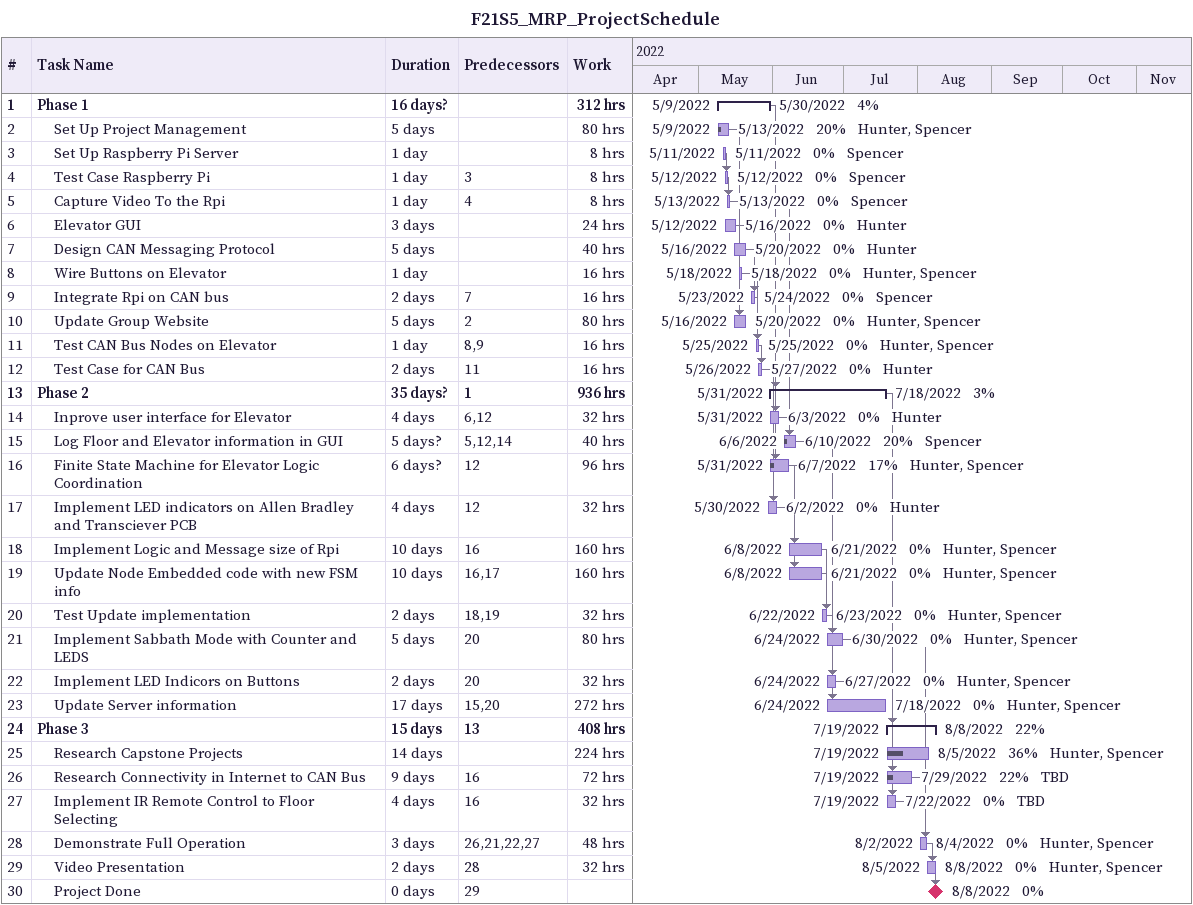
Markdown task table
F21S5_MRP_ProjectSchedule

| ID | Level | Task | Duration | Start | Finish | Predecessors | Resources | % complete | Work (h) |
|---|---|---|---|---|---|---|---|---|---|
| 1 | 1 | **Phase 1** | 16d? | 2022-05-09 | 2022-05-30 |  |  | 4 | 312 |
| 2 | 2 | Set Up Project Management | 5d | 2022-05-09 | 2022-05-13 |  | Hunter, Spencer | 20 | 80 |
| 3 | 2 | Set Up Raspberry Pi Server | 1d | 2022-05-11 | 2022-05-11 |  | Spencer | 0 | 8 |
| 4 | 2 | Test Case Raspberry Pi | 1d | 2022-05-12 | 2022-05-12 | 3 | Spencer | 0 | 8 |
| 5 | 2 | Capture Video To the Rpi | 1d | 2022-05-13 | 2022-05-13 | 4 | Spencer | 0 | 8 |
| 6 | 2 | Elevator GUI | 3d | 2022-05-12 | 2022-05-16 |  | Hunter | 0 | 24 |
| 7 | 2 | Design CAN Messaging Protocol | 5d | 2022-05-16 | 2022-05-20 |  | Hunter | 0 | 40 |
| 8 | 2 | Wire Buttons on Elevator | 1d | 2022-05-18 | 2022-05-18 |  | Hunter, Spencer | 0 | 16 |
| 9 | 2 | Integrate Rpi on CAN bus | 2d | 2022-05-23 | 2022-05-24 | 7 | Spencer | 0 | 16 |
| 10 | 2 | Update Group Website | 5d | 2022-05-16 | 2022-05-20 | 2 | Hunter, Spencer | 0 | 80 |
| 11 | 2 | Test CAN Bus Nodes on Elevator | 1d | 2022-05-25 | 2022-05-25 | 8, 9 | Hunter, Spencer | 0 | 16 |
| 12 | 2 | Test Case for CAN Bus | 2d | 2022-05-26 | 2022-05-27 | 11 | Hunter | 0 | 16 |
| 13 | 1 | **Phase 2** | 35d? | 2022-05-31 | 2022-07-18 | 1 |  | 3 | 936 |
| 14 | 2 | Inprove user interface for Elevator | 4d | 2022-05-31 | 2022-06-03 | 6, 12 | Hunter | 0 | 32 |
| 15 | 2 | Log Floor and Elevator information in GUI | 5d? | 2022-06-06 | 2022-06-10 | 5, 12, 14 | Spencer | 20 | 40 |
| 16 | 2 | Finite State Machine for Elevator Logic Coordination | 6d? | 2022-05-31 | 2022-06-07 | 12 | Hunter, Spencer | 17 | 96 |
| 17 | 2 | Implement LED indicators on Allen Bradley and Transciever PCB | 4d | 2022-05-30 | 2022-06-02 | 12 | Hunter | 0 | 32 |
| 18 | 2 | Implement Logic and Message size of Rpi | 10d | 2022-06-08 | 2022-06-21 | 16 | Hunter, Spencer | 0 | 160 |
| 19 | 2 | Update Node Embedded code with new FSM info | 10d | 2022-06-08 | 2022-06-21 | 16, 17 | Hunter, Spencer | 0 | 160 |
| 20 | 2 | Test Update implementation | 2d | 2022-06-22 | 2022-06-23 | 18, 19 | Hunter, Spencer | 0 | 32 |
| 21 | 2 | Implement Sabbath Mode with Counter and LEDS | 5d | 2022-06-24 | 2022-06-30 | 20 | Hunter, Spencer | 0 | 80 |
| 22 | 2 | Implement LED Indicors on Buttons | 2d | 2022-06-24 | 2022-06-27 | 20 | Hunter, Spencer | 0 | 32 |
| 23 | 2 | Update Server information | 17d | 2022-06-24 | 2022-07-18 | 15, 20 | Hunter, Spencer | 0 | 272 |
| 24 | 1 | **Phase 3** | 15d | 2022-07-19 | 2022-08-08 | 13 |  | 22 | 408 |
| 25 | 2 | Research Capstone Projects | 14d | 2022-07-19 | 2022-08-05 |  | Hunter, Spencer | 36 | 224 |
| 26 | 2 | Research Connectivity in Internet to CAN Bus | 9d | 2022-07-19 | 2022-07-29 | 16 | TBD | 22 | 72 |
| 27 | 2 | Implement IR Remote Control to Floor Selecting | 4d | 2022-07-19 | 2022-07-22 | 16 | TBD | 0 | 32 |
| 28 | 2 | Demonstrate Full Operation | 3d | 2022-08-02 | 2022-08-04 | 26, 21, 22, 27 | Hunter, Spencer | 0 | 48 |
| 29 | 2 | Video Presentation | 2d | 2022-08-05 | 2022-08-08 | 28 | Hunter, Spencer | 0 | 32 |
| 30 | 2 | Project Done | 0d | 2022-08-08 | 2022-08-08 | 29 |  | 0 |  |
